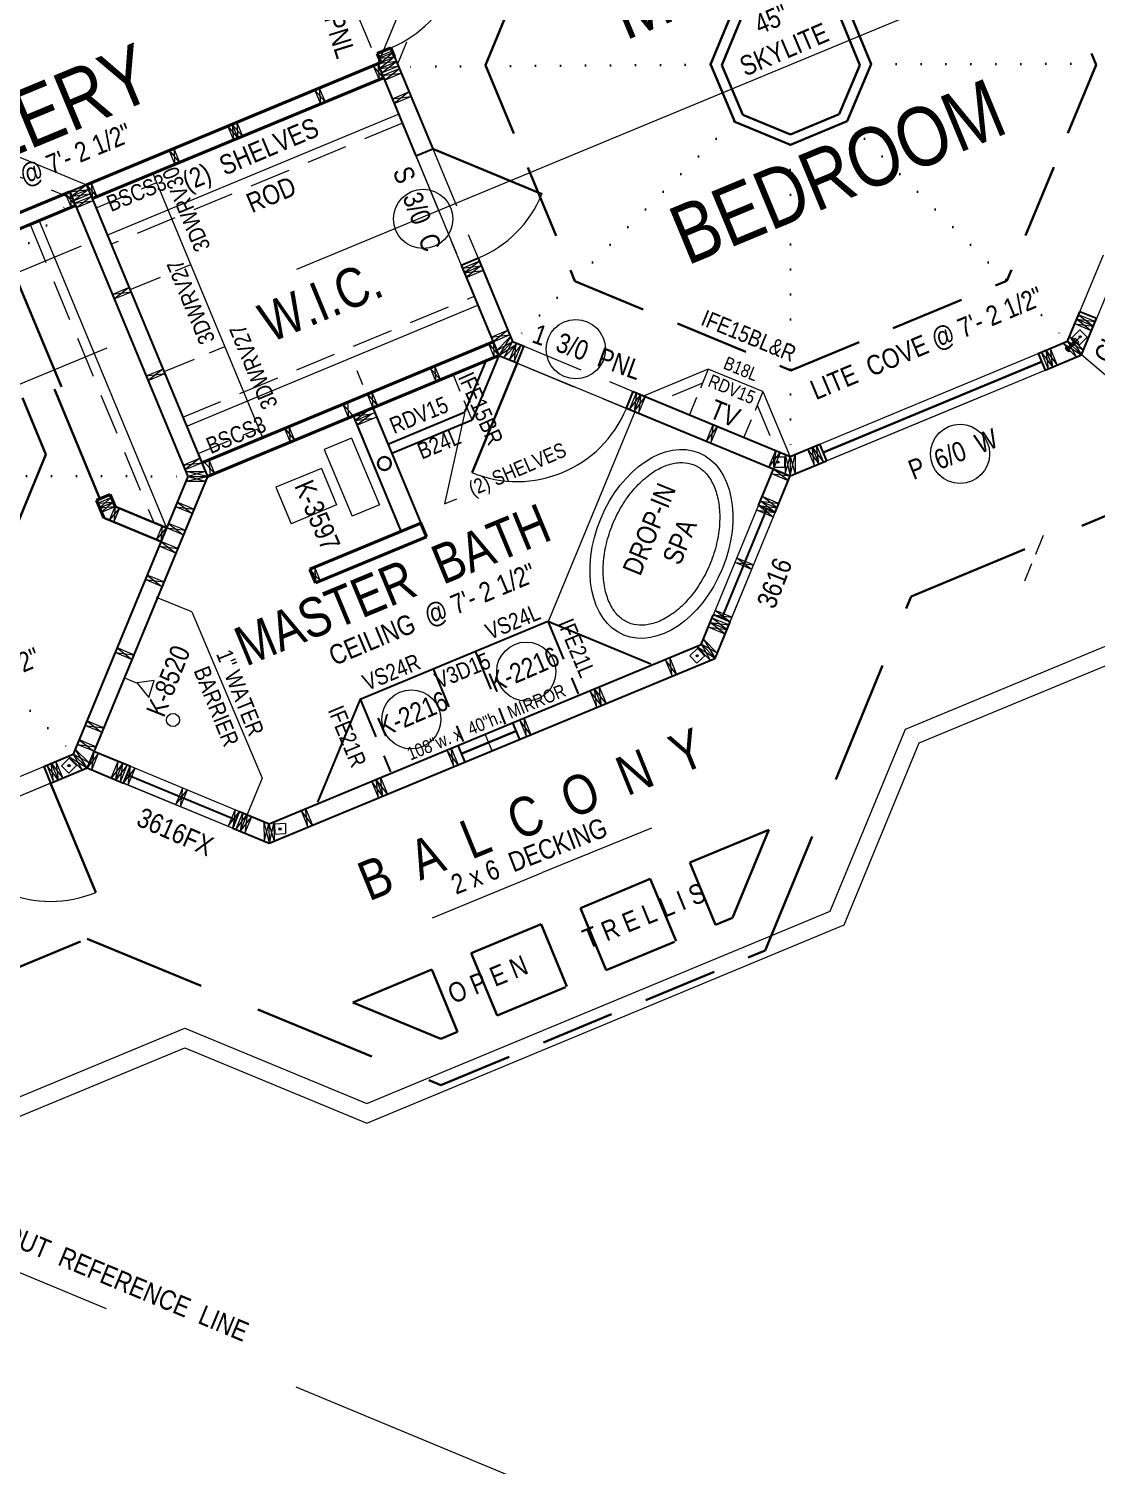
# Model space of a CAD drawing. Header units: inches. Extents: x 913 to 4010, y 85 to 6286.
# Drawn here: x 3177.7 to 3502.7, y 1601.2 to 2038.2 of the extents above; entities that cross this region are included whole.
import ezdxf

# ---------------------------------------------------------------- set-up
doc = ezdxf.new("R2010")
doc.units = ezdxf.units.IN
doc.header["$MEASUREMENT"] = 0
for name, pattern in [('ACAD_ISO07W100', [3, 0, -3]), ('CENTER', [2, 1.25, -0.25, 0.25, -0.25]), ('HIDDEN', [0.375, 0.25, -0.125])]:
    doc.linetypes.add(name, pattern=pattern)
for name, color, linetype, lineweight in [('BALCONY', 7, 'Continuous', 9), ('BUILT-INS', 6, 'Continuous', 9), ('DOORS', 7, 'Continuous', 30), ('FOUNDATION', 7, 'HIDDEN', 20), ('GRID', 1, 'CENTER', 20), ('INT WALLS', 7, 'Continuous', 40), ('LAYOUT', 6, 'Continuous', 9), ('LITE COVE', 7, 'HIDDEN', 30), ('MILLWORK', 7, 'Continuous', 20), ('PLUMBING', 7, 'Continuous', 20), ('ROOF BEAMS', 3, 'HIDDEN', 30), ('ROOFLINE', 7, 'HIDDEN', 30), ('SKYLITES', 3, 'Continuous', 30), ('WALL FRAMING', 7, 'Continuous', 30), ('WINDOWS', 5, 'Continuous', 30)]:
    doc.layers.add(name, color=color, linetype=linetype, lineweight=lineweight)
for name, color, linetype in [('CABINETS', 30, 'HIDDEN'), ('CABTOPS', 30, 'Continuous'), ('MILLWORK TEXT', 7, 'Continuous'), ('NORTH_ELEVATION', 7, 'Continuous'), ('TEXT', 250, 'Continuous'), ('WALLS', 5, 'Continuous')]:
    doc.layers.add(name, color=color, linetype=linetype)
doc.styles.add('ARCHENTLTD', font='technical.ttf', dxfattribs={"height": 0.1875})
doc.dimstyles.new('ARCHENTLTD', dxfattribs={"dimscale": 0.05, "dimtxt": 0.1875, "dimasz": 3, "dimexe": 9, "dimexo": 1, "dimgap": 2.5, "dimtad": 0, "dimdec": 1, "dimzin": 1, "dimdsep": 46, "dimlunit": 4, "dimtxsty": 'ARCHENTLTD', "dimblk": 'ARCHTICK', "dimcen": 6, "dimclrd": 256, "dimclre": 256, "dimclrt": 256, "dimaunit": 1, "dimadec": 0, "dimazin": 0, "dimtfac": 1, "dimtdec": 1, "dimtofl": 0, "dimtmove": 1, "dimatfit": 3, "dimldrblk": 'ARCHTICK', "dimfxl": 1, "dimfrac": 2, "dimtolj": 1, "dimtzin": 0, "dimlwd": 9, "dimlwe": 9, "dimarcsym": 0})

# ---------------------------------------------------------------- blocks, each defined once
blk = doc.blocks.new('_ArchTick')
at = {"color": 0, "linetype": 'ByBlock', "const_width": 0.15}
blk.add_lwpolyline([(-0.5, -0.5), (0.5, 0.5)], dxfattribs=at)

msp = doc.modelspace()

# ---------------------------------------------------------------- hatches: boundary and pattern name
at = {"layer": 'WALL FRAMING', "lineweight": 9, "ltscale": 150}
for points in [[(3498.1, 1944.5, 1), (3497.48, 1944.5, 1)], [(3405.58, 1906.14, -1), (3406.02, 1906.58, -1)], [(3380.97, 1847.23, -1), (3381.41, 1847.67, -1)], [(3190.25, 1814, 1), (3189.63, 1814, 1)], [(3254.51, 1794.74, 1), (3253.88, 1794.74, 1)]]:
    msp.add_hatch(color=256, dxfattribs=at).paths.add_polyline_path(points)

# ---------------------------------------------------------------- linework, layer by layer
at = {"layer": 'BALCONY', "lineweight": 20, "ltscale": 75}
for p, q in [((3444.59, 1825.12), (3570.75, 1877.48)), ((3448.8, 1820.92), (3574.96, 1873.28)), ((3421.7, 1769.75), (3444.59, 1825.12)), ((3425.91, 1765.54), (3448.8, 1820.92)), ((3280.62, 1711.24), (3421.7, 1769.75)), ((3280.62, 1705.29), (3425.91, 1765.54))]:
    msp.add_line(p, q, dxfattribs=at)
at = {"layer": 'BALCONY', "lineweight": 20, "ltscale": 50}
for p, q in [((3102.23, 1683.14), (3225.17, 1734.16)), ((3225.17, 1734.16), (3280.62, 1711.24)), ((3225.18, 1728.21), (3280.62, 1705.29))]:
    msp.add_line(p, q, dxfattribs=at)
at = {"layer": 'BALCONY', "color": 3, "linetype": 'ByBlock', "lineweight": 20, "ltscale": 50}
msp.add_line((3105.35, 1678.48), (3225.18, 1728.21), dxfattribs=at)
at = {"layer": 'BUILT-INS', "color": 6, "linetype": 'Continuous', "lineweight": 9, "ltscale": 5}
msp.add_line((3215.51, 1994.16), (3248.85, 1913.84), dxfattribs=at)
at = {"layer": 'BUILT-INS', "color": 6, "linetype": 'HIDDEN', "lineweight": 9, "ltscale": 40}
for p, q in [((3198.18, 1983.75), (3216.65, 1991.42)), ((3208.53, 1958.81), (3227, 1966.48)), ((3218.88, 1933.88), (3237.35, 1941.54)), ((3229.23, 1908.94), (3247.7, 1916.61))]:
    msp.add_line(p, q, dxfattribs=at)
at = {"layer": 'BUILT-INS', "linetype": 'Continuous', "lineweight": 9, "ltscale": 75}
msp.add_line((3075.18, 1922.92), (3193.72, 1972.12), dxfattribs=at)
at = {"layer": 'BUILT-INS', "linetype": 'Continuous', "lineweight": 20, "ltscale": 0.75}
for p, q in [((3384.53, 1934.64), (3365.04, 1926.48)), ((3401.19, 1927.82), (3384.53, 1934.64)), ((3401.17, 1927.87), (3409.43, 1908.13))]:
    msp.add_line(p, q, dxfattribs=at)
at = {"layer": 'BUILT-INS', "linetype": 'HIDDEN', "lineweight": 9, "ltscale": 25}
for p, q in [((3384.53, 1934.64), (3378.79, 1920.77)), ((3401.17, 1927.87), (3395.4, 1913.91)), ((3486.51, 1884.04), (3480.78, 1870.17)), ((3486.51, 1884.04), (3480.78, 1870.17))]:
    msp.add_line(p, q, dxfattribs=at)
at = {"layer": 'BUILT-INS', "linetype": 'HIDDEN', "lineweight": 20, "ltscale": 40}
for p, q in [((3382.76, 1930.38), (3369.28, 1924.73)), ((3399.42, 1923.63), (3405.17, 1909.89))]:
    msp.add_line(p, q, dxfattribs=at)
at = {"layer": 'CABINETS', "ltscale": 50}
for p, q in [((3335.74, 1857.99), (3344.94, 1835.83)), ((3313.57, 1848.79), (3322.77, 1826.63)), ((3300.77, 1843.48), (3309.97, 1821.31)), ((3278.61, 1834.28), (3287.81, 1812.11))]:
    msp.add_line(p, q, dxfattribs=at)
at = {"layer": 'CABTOPS', "color": 6, "ltscale": 50}
for p, q in [((3316.85, 1937.19), (3310.37, 1921.5)), ((3320.77, 1938.81), (3312.67, 1919.21)), ((3287.04, 1911.82), (3310.37, 1921.5)), ((3288.19, 1909.05), (3312.67, 1919.21))]:
    msp.add_line(p, q, dxfattribs=at)
at = {"layer": 'CABTOPS', "color": 6, "linetype": 'HIDDEN', "lineweight": 9, "ltscale": 25}
msp.add_line((3312.67, 1919.21), (3306.91, 1933.06), dxfattribs=at)
at = {"layer": 'CABTOPS', "ltscale": 50}
for p, q in [((3278.61, 1834.28), (3335.74, 1857.99)), ((3335.74, 1857.99), (3367.11, 1845.03)), ((3278.61, 1834.28), (3265.64, 1802.91))]:
    msp.add_line(p, q, dxfattribs=at)
at = {"layer": 'DOORS', "ltscale": 50}
for p, q in [((3300.68, 2001.61), (3333.95, 1987.85)), ((3326.35, 1936.44), (3312.63, 1903.16))]:
    msp.add_line(p, q, dxfattribs=at)
at = {"layer": 'DOORS', "linetype": 'Continuous', "lineweight": 30, "ltscale": 150}
for p, q in [((3173.81, 1962.58), (3187.63, 1929.26)), ((3185.51, 1928.53), (3199.33, 1895.21))]:
    msp.add_line(p, q, dxfattribs=at)
at = {"layer": 'DOORS', "lineweight": 20, "ltscale": 75}
msp.add_line((3117.85, 1781.11), (3184.36, 1808.69), dxfattribs=at)
at = {"layer": 'DOORS', "ltscale": 75}
msp.add_line((3198.15, 1775.46), (3184.35, 1808.71), dxfattribs=at)
at = {"layer": 'DOORS', "color": 7, "linetype": 'Continuous', "lineweight": 20, "ltscale": 7.5}
for centre in [(3297.76, 1980.34), (3344.22, 1940.7), (3461.2, 1908.85)]:
    msp.add_circle(centre, 9, dxfattribs=at)
at = {"layer": 'DOORS', "lineweight": 9, "ltscale": 75}
for centre, radius, start, end in [((3274.12, 2065.62), 35.99, 292.5322, 337.5093), ((3300.68, 2001.61), 35.98, 292.4745, 337.5332), ((3326.35, 1936.44), 36, 247.5904, 337.5409), ((3184.35, 1808.71), 36, 202.5409, 292.5409)]:
    msp.add_arc(centre, radius, start, end, dxfattribs=at)
at = {"layer": 'FOUNDATION', "color": 7, "linetype": 'Continuous', "lineweight": 9, "ltscale": 25}
msp.add_line((3570.75, 1877.48), (3498.16, 1938.94), dxfattribs=at)
at = {"layer": 'GRID', "ltscale": 50}
for p, q in [((3320.64, 2116.2), (3283.97, 2027.5)), ((3257.95, 2090.19), (3283.97, 2027.5)), ((3106.59, 2027.37), (3195.31, 1990.7)), ((3195.31, 1990.7), (3283.97, 2027.5)), ((3283.97, 2027.5), (3320.77, 1938.81)), ((3534.83, 2027.66), (3498.16, 1938.94)), ((3048.2, 1929.64), (3195.31, 1990.7)), ((3195.31, 1990.7), (3232.1, 1902.01)), ((3232.1, 1902.01), (3320.77, 1938.81)), ((3320.77, 1938.81), (3409.49, 1902.14)), ((3409.49, 1902.14), (3498.16, 1938.94)), ((3232.12, 1901.96), (3195.45, 1813.25)), ((3409.49, 1902.14), (3386.57, 1846.7)), ((3250.88, 1790.39), (3386.58, 1846.71)), ((3106.77, 1776.51), (3195.43, 1813.31)), ((3195.43, 1813.31), (3250.88, 1790.39))]:
    msp.add_line(p, q, dxfattribs=at)
at = {"layer": 'INT WALLS', "ltscale": 50}
for p, q in [((3283.74, 2030.65), (3287.91, 2032.38)), ((3230.38, 1906.17), (3319.04, 1942.97)), ((3232.1, 1902.01), (3320.77, 1938.81)), ((3198.29, 1894.78), (3200.54, 1889.36)), ((3202.44, 1896.5), (3203.98, 1892.81)), ((3263.3, 1873.81), (3297.01, 1887.8)), ((3265.02, 1869.66), (3298.73, 1883.65)), ((3297.01, 1887.8), (3298.73, 1883.65)), ((3263.3, 1873.81), (3265.02, 1869.66))]:
    msp.add_line(p, q, dxfattribs=at)
at = {"layer": 'INT WALLS', "ltscale": 75}
for p, q in [((3287.91, 2032.38), (3289.06, 2029.61)), ((3284.9, 2027.88), (3195.31, 1990.7)), ((3283.75, 2030.66), (3284.9, 2027.88)), ((3285.72, 2023.29), (3197.05, 1986.49)), ((3190.23, 1988.59), (3054.97, 1932.45)), ((3191.97, 1984.38), (3169.8, 1975.18)), ((3202.44, 1896.5), (3198.28, 1894.78))]:
    msp.add_line(p, q, dxfattribs=at)
at = {"layer": 'INT WALLS', "lineweight": 20, "ltscale": 50}
for p, q in [((3284.13, 2029.73), (3288.29, 2031.45)), ((3198.67, 1893.86), (3202.83, 1895.58)), ((3199.25, 1892.47), (3203.41, 1894.2)), ((3199.82, 1891.09), (3203.98, 1892.81))]:
    msp.add_line(p, q, dxfattribs=at)
at = {"layer": 'INT WALLS', "color": 7, "lineweight": 20, "ltscale": 50}
msp.add_line((3282.59, 2026.92), (3284.33, 2022.72), dxfattribs=at)
at = {"layer": 'INT WALLS', "linetype": 'Continuous', "lineweight": 30, "ltscale": 150}
for p, q in [((3203.98, 1892.81), (3219.67, 1886.33)), ((3200.54, 1889.36), (3217.95, 1882.17))]:
    msp.add_line(p, q, dxfattribs=at)
at = {"layer": 'LAYOUT', "color": 6, "linetype": 'CENTER', "lineweight": 5, "ltscale": 250}
for p, q in [((4009.81, 2276.01), (2848.64, 1794.82)), ((4009.81, 1314.09), (1739.95, 2253.88))]:
    msp.add_line(p, q, dxfattribs=at)
at = {"layer": 'LITE COVE', "ltscale": 90}
for p, q in [((3316.7, 2027.12), (3343.85, 2092.79)), ((3475.33, 2092.95), (3502.6, 2027.23)), ((3316.69, 2027.12), (3343.97, 1961.39)), ((3502.61, 2027.23), (3475.43, 1961.47)), ((3343.96, 1961.38), (3409.7, 1934.2)), ((3409.7, 1934.19), (3475.42, 1961.47)), ((3162.83, 1957.11), (3182.93, 1908.67)), ((3182.93, 1908.67), (3155.8, 1843.03))]:
    msp.add_line(p, q, dxfattribs=at)
at = {"layer": 'LITE COVE', "color": 7, "linetype": 'ACAD_ISO07W100', "lineweight": 30, "ltscale": 2.5}
for p, q in [((3385.17, 2027.26), (3290.32, 2026.57)), ((3434.12, 2027.36), (3528.9, 2027.55)), ((3392.3, 2010.04), (3325.14, 1942.96)), ((3426.74, 2010.04), (3493.88, 1943.12)), ((3409.52, 2002.9), (3409.64, 1908.16)), ((3124.33, 1918.85), (3191.1, 1986.48)), ((3131.42, 1902.09), (3226.15, 1902.01)), ((3124.33, 1884.41), (3191.27, 1817.63))]:
    msp.add_line(p, q, dxfattribs=at)
at = {"layer": 'MILLWORK', "ltscale": 75}
msp.add_line((3290.32, 2012.21), (3201.65, 1975.41), dxfattribs=at)
at = {"layer": 'MILLWORK', "linetype": 'HIDDEN', "ltscale": 50}
for p, q in [((3291.47, 2009.44), (3202.8, 1972.64)), ((3178.12, 1978.64), (3215.74, 1887.95)), ((3224.63, 1920.02), (3313.29, 1956.82))]:
    msp.add_line(p, q, dxfattribs=at)
at = {"layer": 'MILLWORK', "ltscale": 50}
for p, q in [((3180.89, 1979.78), (3219.66, 1886.33)), ((3225.78, 1917.25), (3314.44, 1954.05))]:
    msp.add_line(p, q, dxfattribs=at)
at = {"layer": 'NORTH_ELEVATION', "color": 103, "lineweight": 20, "ltscale": 25}
msp.add_line((3318.72, 1818.52), (3316.61, 1823.6), dxfattribs=at)
at = {"layer": 'PLUMBING', "color": 7, "ltscale": 50}
msp.add_line((3362.2, 1921.68), (3335.88, 1858.05), dxfattribs=at)
at = {"layer": 'PLUMBING', "color": 5, "ltscale": 50}
for p, q in [((3275.98, 1913.67), (3267.67, 1910.22)), ((3267.67, 1910.22), (3276.11, 1889.9)), ((3275.98, 1913.67), (3284.42, 1893.35)), ((3266.82, 1904.45), (3252.96, 1898.7)), ((3266.82, 1904.45), (3271.42, 1893.37)), ((3252.96, 1898.7), (3257.56, 1887.62)), ((3271.42, 1893.37), (3257.56, 1887.62)), ((3284.42, 1893.35), (3276.11, 1889.9))]:
    msp.add_line(p, q, dxfattribs=at)
at = {"layer": 'PLUMBING', "ltscale": 50}
for p, q in [((3227.37, 1860.78), (3216.56, 1865.17)), ((3227.37, 1860.78), (3248.77, 1810.24)), ((3248.79, 1810.19), (3244.2, 1799.1))]:
    msp.add_line(p, q, dxfattribs=at)
at = {"layer": 'PLUMBING', "color": 5, "ltscale": 75}
for p, q in [((3206.81, 1840.72), (3210.67, 1839.1)), ((3215.85, 1839.96), (3210.67, 1839.24)), ((3214.27, 1834.79), (3215.85, 1839.96)), ((3210.67, 1839.1), (3214.27, 1834.79))]:
    msp.add_line(p, q, dxfattribs=at)
at = {"layer": 'PLUMBING', "color": 5, "lineweight": 30, "ltscale": 50}
msp.add_circle((3285.97, 1905.91), 2, dxfattribs=at)
at = {"layer": 'PLUMBING', "color": 5, "ltscale": 50}
for centre in [(3329.14, 1842.61), (3294.17, 1828.09)]:
    msp.add_circle(centre, 9, dxfattribs=at)
at = {"layer": 'PLUMBING', "color": 5, "ltscale": 75}
msp.add_circle((3221.61, 1827.89), 2, dxfattribs=at)
at = {"layer": 'PLUMBING', "color": 5, "linetype": 'Continuous', "lineweight": 20, "ltscale": 150}
msp.add_ellipse((3370.3, 1881.47), major_axis=(-11.46, -27.72), ratio=0.666745, dxfattribs=at)
msp.add_open_spline([(3360.37, 1857.45), (3361.36, 1857.04), (3362.43, 1856.8), (3364.73, 1856.67), (3365.97, 1856.79), (3368.57, 1857.45), (3369.94, 1857.99), (3372.71, 1859.5), (3374.11, 1860.48), (3376.84, 1862.82), (3378.16, 1864.19), (3380.64, 1867.25), (3381.8, 1868.93), (3383.85, 1872.53), (3384.75, 1874.44), (3386.25, 1878.35), (3386.84, 1880.36), (3387.69, 1884.36), (3387.94, 1886.34), (3388.1, 1890.17), (3388.01, 1892.01), (3387.5, 1895.42), (3387.09, 1896.99), (3386.01, 1899.78), (3385.34, 1900.99), (3383.82, 1903.03), (3382.98, 1903.85), (3381.17, 1905.12), (3380.2, 1905.58), (3378.11, 1906.16), (3376.98, 1906.28), (3374.57, 1906.14), (3373.27, 1905.87), (3370.59, 1904.92), (3369.2, 1904.22), (3366.42, 1902.41), (3365.03, 1901.29), (3362.37, 1898.68), (3361.09, 1897.18), (3358.75, 1893.91), (3357.68, 1892.14), (3355.81, 1888.4), (3355.01, 1886.44), (3353.73, 1882.47), (3353.26, 1880.46), (3352.65, 1876.49), (3352.52, 1874.54), (3352.6, 1870.84), (3352.81, 1869.08), (3353.54, 1865.87), (3354.05, 1864.41), (3355.3, 1861.88), (3356.04, 1860.81), (3357.68, 1859.05), (3358.56, 1858.36), (3359.8, 1857.7), (3360.08, 1857.57), (3360.37, 1857.45)], degree=3, knots=[0, 0, 0, 0, 0.230214, 0.230214, 0.460428, 0.460428, 0.690642, 0.690642, 0.920856, 0.920856, 1.15107, 1.15107, 1.381284, 1.381284, 1.611498, 1.611498, 1.841712, 1.841712, 2.071926, 2.071926, 2.30214, 2.30214, 2.532354, 2.532354, 2.762568, 2.762568, 2.992782, 2.992782, 3.222996, 3.222996, 3.453211, 3.453211, 3.683425, 3.683425, 3.913639, 3.913639, 4.143853, 4.143853, 4.374067, 4.374067, 4.604281, 4.604281, 4.834495, 4.834495, 5.064709, 5.064709, 5.294923, 5.294923, 5.525137, 5.525137, 5.755351, 5.755351, 5.985565, 5.985565, 6.215779, 6.215779, 6.283185, 6.283185, 6.283185, 6.283185], dxfattribs=at)
at = {"layer": 'ROOF BEAMS', "lineweight": 20, "ltscale": 75}
for p, q in [((3320.64, 2116.2), (3283.97, 2027.5)), ((3324.94, 2112.03), (3289.96, 2027.42)), ((3106.59, 2027.37), (3195.31, 1990.7)), ((3106.59, 2021.42), (3191.1, 1986.48)), ((3497.65, 1952.1), (3525.2, 2018.62)), ((3300.68, 2001.61), (3314.46, 1968.37)), ((3295.58, 1999.53), (3309.32, 1966.25)), ((3328.47, 1941.58), (3361.74, 1927.83)), ((3326.35, 1936.44), (3359.62, 1922.69)), ((3115.74, 1786.19), (3182.25, 1813.77))]:
    msp.add_line(p, q, dxfattribs=at)
at = {"layer": 'ROOF BEAMS', "ltscale": 75}
for p, q in [((3388.65, 2027.09), (3394.75, 2041.82)), ((3424.73, 2041.66), (3430.74, 2027.1)), ((3395.03, 2012.01), (3388.65, 2027.09)), ((3430.74, 2027.1), (3424.43, 2012.19)), ((3409.54, 2006.01), (3395.03, 2012.01)), ((3424.43, 2012.19), (3409.54, 2006.01))]:
    msp.add_line(p, q, dxfattribs=at)
at = {"layer": 'ROOFLINE', "linetype": 'HIDDEN', "ltscale": 150}
for p, q in [((3446.28, 1865.44), (3534.91, 1902.22)), ((3401.92, 1757.81), (3446.28, 1865.44)), ((3378.91, 1784.53), (3402.99, 1794.51)), ((3391.95, 1767.74), (3402.99, 1794.51)), ((3345.67, 1770.7), (3366.9, 1779.54)), ((3312.4, 1756.95), (3333.65, 1765.76)), ((3106.82, 1724.54), (3195.49, 1761.35)), ((3195.49, 1761.35), (3303.18, 1716.83)), ((3276.34, 1741.99), (3300.39, 1751.97)), ((3276.34, 1741.99), (3303.18, 1730.89))]:
    msp.add_line(p, q, dxfattribs=at)
at = {"layer": 'ROOFLINE', "color": 7, "linetype": 'HIDDEN', "ltscale": 90}
for p, q in [((3378.91, 1784.53), (3386.77, 1765.59)), ((3366.9, 1779.54), (3374.76, 1760.6)), ((3345.67, 1770.7), (3353.52, 1751.79)), ((3333.65, 1765.76), (3341.51, 1746.8)), ((3312.4, 1756.95), (3320.27, 1737.99)), ((3300.39, 1751.97), (3308.26, 1733))]:
    msp.add_line(p, q, dxfattribs=at)
at = {"layer": 'ROOFLINE', "linetype": 'HIDDEN', "lineweight": 30, "ltscale": 90}
for p, q in [((3386.77, 1765.59), (3391.95, 1767.74)), ((3303.18, 1716.83), (3401.92, 1757.81)), ((3353.52, 1751.79), (3374.76, 1760.6)), ((3320.27, 1737.99), (3341.51, 1746.8)), ((3303.18, 1730.89), (3308.26, 1733))]:
    msp.add_line(p, q, dxfattribs=at)
at = {"layer": 'SKYLITES', "linetype": 'HIDDEN', "ltscale": 75}
for p, q in [((3385.26, 2027.35), (3392.36, 2044.49)), ((3427.12, 2044.33), (3434.12, 2027.36)), ((3392.65, 2009.89), (3385.26, 2027.35)), ((3434.12, 2027.36), (3426.81, 2010.07)), ((3409.54, 2002.9), (3392.65, 2009.89)), ((3426.81, 2010.07), (3409.54, 2002.9))]:
    msp.add_line(p, q, dxfattribs=at)
at = {"layer": 'WALL FRAMING', "lineweight": 20, "ltscale": 50}
for p, q in [((3283.97, 2027.5), (3289.06, 2029.6)), ((3284.33, 2029.27), (3288.48, 2030.99)), ((3284.54, 2026.11), (3289.63, 2028.22)), ((3284.54, 2026.11), (3289.63, 2028.22)), ((3285.11, 2024.72), (3290.2, 2026.83)), ((3285.11, 2024.72), (3290.2, 2026.83)), ((3285.43, 2023.95), (3290.51, 2026.06)), ((3286, 2022.56), (3291.09, 2024.67)), ((3288.38, 2016.86), (3293.44, 2018.95)), ((3288.95, 2015.47), (3294.01, 2017.56)), ((3309.71, 1965.33), (3314.81, 1967.44)), ((3310.28, 1963.94), (3315.39, 1966.05)), ((3310.85, 1962.55), (3315.96, 1964.67)), ((3203.32, 1957.47), (3208.38, 1959.56)), ((3203.89, 1956.08), (3208.95, 1958.17)), ((3318.46, 1944.36), (3323.52, 1946.44)), ((3319.04, 1942.97), (3324.09, 1945.06)), ((3487.28, 1940.37), (3489.39, 1935.29)), ((3488.67, 1940.94), (3490.77, 1935.86)), ((3485.89, 1939.79), (3488, 1934.71)), ((3213.44, 1932.58), (3218.5, 1934.67)), ((3214.01, 1931.19), (3219.07, 1933.28)), ((3276.46, 1920.37), (3281.51, 1922.46)), ((3277.03, 1918.98), (3283.04, 1921.46)), ((3277.6, 1917.6), (3283.61, 1920.08)), ((3414.77, 1910.3), (3416.87, 1905.22)), ((3416.15, 1910.87), (3418.26, 1905.79)), ((3417.54, 1911.45), (3419.65, 1906.37)), ((3224.72, 1905.45), (3229.77, 1907.54)), ((3225.29, 1904.07), (3230.34, 1906.15))]:
    msp.add_line(p, q, dxfattribs=at)
at = {"layer": 'WALL FRAMING', "linetype": 'Continuous', "lineweight": 9, "ltscale": 150}
for p, q in [((3289.63, 2028.22), (3283.97, 2027.5)), ((3284.33, 2029.27), (3289.06, 2029.6)), ((3289.06, 2029.6), (3284.54, 2026.11)), ((3284.9, 2027.88), (3288.48, 2030.99)), ((3285.12, 2024.73), (3289.63, 2028.22)), ((3285.12, 2024.73), (3289.63, 2028.22)), ((3284.54, 2026.11), (3290.2, 2026.83)), ((3284.54, 2026.11), (3290.2, 2026.83)), ((3285.43, 2023.95), (3291.09, 2024.67)), ((3286.01, 2022.57), (3290.51, 2026.06)), ((3288.38, 2016.86), (3294.01, 2017.56)), ((3293.44, 2018.95), (3288.96, 2015.48)), ((3314.78, 1967.42), (3310.28, 1963.94)), ((3309.71, 1965.33), (3315.36, 1966.04)), ((3310.28, 1963.94), (3315.93, 1964.65)), ((3315.36, 1966.04), (3310.85, 1962.55)), ((3203.33, 1957.47), (3208.95, 1958.17)), ((3208.38, 1959.56), (3203.9, 1956.09)), ((3318.47, 1944.36), (3324.09, 1945.06)), ((3323.52, 1946.44), (3319.04, 1942.97)), ((3320.15, 1940.31), (3324.98, 1943.03)), ((3324.35, 1944.53), (3320.77, 1938.81)), ((3320.77, 1938.81), (3326.48, 1942.41)), ((3324.98, 1943.03), (3322.27, 1938.19)), ((3324.06, 1937.45), (3327.55, 1941.96)), ((3325.85, 1941.78), (3325.45, 1936.88)), ((3213.44, 1932.58), (3219.07, 1933.28)), ((3218.5, 1934.67), (3214.02, 1931.19)), ((3362.67, 1927.44), (3361.95, 1921.78)), ((3360.56, 1922.36), (3364.05, 1926.87)), ((3361.95, 1921.78), (3365.44, 1926.29)), ((3364.05, 1926.87), (3363.34, 1921.21)), ((3276.46, 1920.37), (3282.09, 1921.07)), ((3281.51, 1922.46), (3277.03, 1918.98)), ((3277.03, 1918.98), (3282.66, 1919.69)), ((3282.09, 1921.07), (3277.61, 1917.6)), ((3383.97, 1912.74), (3387.45, 1917.25)), ((3386.07, 1917.82), (3385.35, 1912.17)), ((3405.12, 1909.89), (3404.4, 1904.23)), ((3414.77, 1910.3), (3418.26, 1905.79)), ((3416.87, 1905.22), (3416.16, 1910.86)), ((3416.16, 1910.86), (3419.65, 1906.37)), ((3418.26, 1905.79), (3417.54, 1911.44)), ((3224.72, 1905.45), (3230.34, 1906.15)), ((3229.77, 1907.54), (3225.29, 1904.07)), ((3403.09, 1904.9), (3406.58, 1909.41)), ((3407.98, 1908.71), (3409.49, 1902.14)), ((3407.99, 1902.75), (3409.48, 1908.09)), ((3409.48, 1908.09), (3410.99, 1902.76)), ((3202.26, 1888.65), (3205.33, 1892.25)), ((3203.98, 1892.81), (3203.62, 1888.09)), ((3216.58, 1882.73), (3219.66, 1886.33)), ((3218.3, 1886.89), (3217.95, 1882.17))]:
    msp.add_line(p, q, dxfattribs=at)
at = {"layer": 'WALL FRAMING', "lineweight": 9, "ltscale": 150}
for p, q in [((3285.72, 2023.29), (3282.59, 2026.92)), ((3283.97, 2027.5), (3284.33, 2022.72)), ((3264.77, 2019.54), (3267.9, 2015.91)), ((3266.15, 2020.11), (3266.51, 2015.33)), ((3238.25, 2008.52), (3241.38, 2004.89)), ((3239.63, 2009.09), (3239.99, 2004.32)), ((3239.65, 2009.1), (3242.77, 2005.47)), ((3241.03, 2009.68), (3241.39, 2004.9)), ((3221.83, 2001.7), (3222.18, 1996.92)), ((3220.44, 2001.13), (3223.57, 1997.5)), ((3190.23, 1988.59), (3195.88, 1989.31)), ((3190.23, 1988.59), (3190.59, 1983.81)), ((3195.31, 1990.7), (3190.8, 1987.2)), ((3195.88, 1989.31), (3191.38, 1985.82)), ((3195.31, 1990.7), (3198.44, 1987.07)), ((3196.69, 1991.27), (3197.05, 1986.49)), ((3188.84, 1988.01), (3191.97, 1984.38)), ((3190.8, 1987.2), (3196.46, 1987.93)), ((3191.68, 1985.08), (3197.34, 1985.8)), ((3196.76, 1987.19), (3192.26, 1983.69)), ((3497.67, 1946.59), (3495.15, 1944.07)), ((3497.67, 1946.59), (3499.85, 1944.35)), ((3317.66, 1942.4), (3320.79, 1938.77)), ((3319.04, 1942.97), (3319.4, 1938.19)), ((3493.6, 1941.36), (3493.25, 1941.01)), ((3496.17, 1943.41), (3493.42, 1940.65)), ((3493.42, 1940.65), (3493.95, 1940.12)), ((3497.79, 1944.5), (3493.77, 1940.47)), ((3496.7, 1942.88), (3493.95, 1940.12)), ((3495.33, 1944.25), (3497.54, 1942.04)), ((3495.86, 1943.7), (3496.22, 1944.06)), ((3496.22, 1944.06), (3497.36, 1942.93)), ((3496.99, 1942.57), (3497.36, 1942.93)), ((3499.85, 1944.35), (3497.36, 1941.86)), ((3494.65, 1940.29), (3494.29, 1939.94)), ((3299.83, 1935.05), (3302.96, 1931.43)), ((3301.22, 1935.63), (3301.58, 1930.85)), ((3282.11, 1927.64), (3282.47, 1922.87)), ((3273.33, 1924), (3276.46, 1920.37)), ((3274.71, 1924.57), (3275.07, 1919.79)), ((3280.73, 1927.07), (3283.86, 1923.44)), ((3255.5, 1916.64), (3258.63, 1913.02)), ((3256.89, 1917.22), (3257.25, 1912.44)), ((3231.13, 1906.48), (3234.26, 1902.86)), ((3232.52, 1907.06), (3232.88, 1902.28)), ((3404.4, 1907.92), (3407.97, 1907.92)), ((3404.4, 1907.92), (3404.45, 1904.8)), ((3407.72, 1907.92), (3407.72, 1904.8)), ((3403.88, 1902.82), (3409.49, 1902.13)), ((3404.45, 1904.8), (3407.97, 1904.8)), ((3408.91, 1900.75), (3404.45, 1904.21)), ((3198.67, 1893.86), (3203.41, 1894.2)), ((3202.83, 1895.58), (3199.25, 1892.47)), ((3199.25, 1892.47), (3203.98, 1892.81)), ((3203.4, 1894.2), (3199.82, 1891.09)), ((3222.33, 1892.78), (3227.99, 1892.07)), ((3222.91, 1894.17), (3227.42, 1890.68)), ((3399.87, 1893.1), (3405.48, 1892.41)), ((3404.34, 1889.64), (3399.88, 1893.1)), ((3404.91, 1891.02), (3400.44, 1894.49)), ((3400.49, 1894.47), (3406.1, 1893.78)), ((3405.53, 1892.39), (3401.07, 1895.85)), ((3399.31, 1891.71), (3404.91, 1891.02)), ((3219.67, 1886.33), (3225.32, 1885.61)), ((3220.24, 1887.71), (3224.75, 1884.22)), ((3217.37, 1880.78), (3223.03, 1880.07)), ((3217.95, 1882.17), (3222.46, 1878.68)), ((3392.7, 1875.77), (3398.31, 1875.08)), ((3397.74, 1873.7), (3393.28, 1877.16)), ((3213.17, 1870.6), (3218.82, 1869.89)), ((3213.74, 1871.99), (3218.25, 1868.5)), ((3263.3, 1873.81), (3266.43, 1870.19)), ((3264.69, 1874.39), (3265.04, 1869.61)), ((3385.15, 1857.52), (3390.76, 1856.83)), ((3389.62, 1854.06), (3385.15, 1857.52)), ((3390.19, 1855.45), (3385.72, 1858.91)), ((3386.11, 1859.84), (3391.71, 1859.15)), ((3391.14, 1857.76), (3386.68, 1861.22)), ((3384.58, 1856.14), (3390.19, 1855.45)), ((3390.76, 1856.83), (3390.19, 1855.45)), ((3204.57, 1849.81), (3209.08, 1846.32)), ((3381.02, 1850.36), (3386.61, 1846.73)), ((3204, 1848.42), (3209.65, 1847.71)), ((3195.38, 1827.64), (3199.89, 1824.15)), ((3194.81, 1826.25), (3200.46, 1825.54)), ((3192.45, 1820.49), (3198.11, 1819.78)), ((3193.02, 1821.88), (3197.53, 1818.39)), ((3208.59, 1813.73), (3207.88, 1808.08)), ((3206.49, 1808.66), (3209.97, 1813.14)), ((3222.41, 1802.07), (3225.89, 1806.55)), ((3224.51, 1807.15), (3223.8, 1801.5)), ((3240.52, 1800.65), (3239.8, 1795)), ((3238.42, 1795.57), (3241.89, 1800.05)), ((3252.26, 1796.92), (3250.88, 1790.39))]:
    msp.add_line(p, q, dxfattribs=at)
at = {"layer": 'WALL FRAMING', "color": 7, "lineweight": 20, "ltscale": 75}
for p, q in [((3195.88, 1989.31), (3190.8, 1987.2)), ((3196.46, 1987.93), (3191.38, 1985.82)), ((3196.76, 1987.19), (3191.68, 1985.08)), ((3197.34, 1985.8), (3192.26, 1983.69)), ((3196.85, 1812.72), (3198.95, 1817.81)), ((3202.82, 1810.25), (3204.93, 1815.34)), ((3204.23, 1809.72), (3206.33, 1814.81)), ((3205.6, 1809.11), (3207.7, 1814.19)), ((3240.71, 1794.59), (3242.82, 1799.67)), ((3242.1, 1794.02), (3244.2, 1799.1)), ((3243.49, 1793.44), (3245.59, 1798.53))]:
    msp.add_line(p, q, dxfattribs=at)
at = {"layer": 'WALL FRAMING', "lineweight": 20, "ltscale": 75}
for p, q in [((3501.79, 1947.72), (3496.7, 1949.79)), ((3502.36, 1949.11), (3497.28, 1951.18)), ((3501.22, 1946.33), (3496.13, 1948.4)), ((3324.06, 1937.45), (3325.85, 1941.78)), ((3325.45, 1936.88), (3327.55, 1941.96)), ((3360.56, 1922.36), (3362.67, 1927.44)), ((3361.95, 1921.78), (3364.05, 1926.87)), ((3363.34, 1921.21), (3365.44, 1926.29)), ((3383.97, 1912.74), (3386.07, 1917.82)), ((3385.35, 1912.17), (3387.45, 1917.25)), ((3403.02, 1904.81), (3405.12, 1909.89)), ((3404.4, 1904.23), (3406.51, 1909.32)), ((3202.26, 1888.65), (3203.98, 1892.81)), ((3203.61, 1888.09), (3205.33, 1892.25)), ((3216.58, 1882.73), (3218.3, 1886.89))]:
    msp.add_line(p, q, dxfattribs=at)
at = {"layer": 'WALL FRAMING', "lineweight": 20, "ltscale": 150}
for p, q in [((3320.15, 1940.31), (3324.35, 1944.53)), ((3320.77, 1938.81), (3324.98, 1943.03)), ((3322.27, 1938.19), (3326.48, 1942.41)), ((3492.45, 1942.53), (3496.66, 1938.32)), ((3493.25, 1941.01), (3494.29, 1939.94)), ((3493.95, 1943.15), (3498.16, 1938.94)), ((3494.57, 1944.65), (3498.78, 1940.44)), ((3407.98, 1908.71), (3407.99, 1902.75)), ((3409.48, 1908.09), (3409.49, 1902.14)), ((3410.98, 1908.71), (3410.99, 1902.76)), ((3225.53, 1903.51), (3231.48, 1903.51)), ((3226.15, 1902.01), (3232.1, 1902.01)), ((3225.53, 1900.51), (3231.48, 1900.51)), ((3227.42, 1890.68), (3222.33, 1892.78)), ((3227.99, 1892.07), (3222.91, 1894.17)), ((3224.75, 1884.22), (3219.67, 1886.33)), ((3225.32, 1885.61), (3220.24, 1887.71)), ((3222.46, 1878.68), (3217.37, 1880.78)), ((3223.03, 1880.07), (3217.95, 1882.17)), ((3218.25, 1868.5), (3213.17, 1870.6)), ((3218.82, 1869.89), (3213.74, 1871.99)), ((3209.65, 1847.71), (3204.57, 1849.81)), ((3209.08, 1846.32), (3204, 1848.42)), ((3200.46, 1825.54), (3195.38, 1827.64)), ((3199.89, 1824.15), (3194.81, 1826.25)), ((3197.53, 1818.39), (3192.45, 1820.49)), ((3198.11, 1819.78), (3193.02, 1821.88))]:
    msp.add_line(p, q, dxfattribs=at)
at = {"layer": 'WALL FRAMING', "linetype": 'Continuous', "lineweight": 20, "ltscale": 150}
msp.add_line((3409.49, 1902.14), (3410.98, 1908.71), dxfattribs=at)
at = {"layer": 'WALL FRAMING', "color": 9, "linetype": 'Continuous', "lineweight": 5, "ltscale": 150}
for p, q in [((3378.9, 1847.44), (3381.5, 1849.88)), ((3381.32, 1849.71), (3383.45, 1847.43)), ((3378.9, 1847.44), (3381.07, 1845.19)), ((3381.07, 1845.19), (3383.67, 1847.63)), ((3187.65, 1813.92), (3190.16, 1816.44)), ((3187.65, 1813.92), (3189.89, 1811.74)), ((3189.89, 1811.74), (3192.41, 1814.27)), ((3189.98, 1816.27), (3192.2, 1814.06)), ((3255.82, 1796.36), (3252.26, 1796.23)), ((3252.51, 1796.24), (3252.62, 1793.12)), ((3255.82, 1796.36), (3255.88, 1793.23)), ((3255.88, 1793.23), (3252.32, 1793.11))]:
    msp.add_line(p, q, dxfattribs=at)
at = {"layer": 'WALL FRAMING', "color": 7, "linetype": 'Continuous', "lineweight": 20, "ltscale": 5}
for p, q in [((3381.02, 1850.36), (3385.13, 1846.11)), ((3382.51, 1850.98), (3386.62, 1846.72)), ((3383.13, 1852.49), (3387.24, 1848.24)), ((3249.26, 1796.92), (3249.37, 1791.01)), ((3250.77, 1796.3), (3250.88, 1790.39)), ((3252.26, 1796.92), (3252.37, 1791.01))]:
    msp.add_line(p, q, dxfattribs=at)
at = {"layer": 'WALL FRAMING', "lineweight": 9, "ltscale": 5}
for p, q in [((3387.24, 1848.24), (3382.51, 1850.98)), ((3382.51, 1850.98), (3385.13, 1846.11)), ((3383.13, 1852.49), (3386.62, 1846.72)), ((3249.26, 1796.92), (3250.88, 1790.39)), ((3249.37, 1791.01), (3250.77, 1796.3)), ((3250.77, 1796.3), (3252.37, 1791.01))]:
    msp.add_line(p, q, dxfattribs=at)
at = {"layer": 'WALL FRAMING', "color": 7, "lineweight": 20, "ltscale": 50}
for p, q in [((3371.42, 1846.26), (3373.53, 1841.18)), ((3372.81, 1846.84), (3374.92, 1841.76)), ((3348.55, 1836.81), (3350.66, 1831.72)), ((3349.94, 1837.38), (3352.04, 1832.3)), ((3351.32, 1837.96), (3353.43, 1832.87)), ((3327.07, 1827.91), (3329.18, 1822.83)), ((3328.46, 1828.48), (3330.57, 1823.4)), ((3191.83, 1819.03), (3196.04, 1814.83)), ((3304.94, 1818.74), (3307.05, 1813.66)), ((3306.32, 1819.32), (3308.43, 1814.24)), ((3183.16, 1814.17), (3185.27, 1809.09)), ((3184.55, 1814.75), (3186.66, 1809.67)), ((3185.94, 1815.32), (3188.04, 1810.24)), ((3189.72, 1816.89), (3193.94, 1812.69)), ((3191.22, 1817.52), (3195.44, 1813.31)), ((3282.03, 1809.26), (3284.14, 1804.18)), ((3283.42, 1809.83), (3285.52, 1804.75)), ((3284.8, 1810.41), (3286.9, 1805.32)), ((3261.98, 1800.94), (3264.09, 1795.86)), ((3260.6, 1800.36), (3262.7, 1795.28))]:
    msp.add_line(p, q, dxfattribs=at)
at = {"layer": 'WALL FRAMING', "lineweight": 9, "ltscale": 50}
for p, q in [((3374.92, 1841.76), (3371.42, 1846.26)), ((3373.53, 1841.18), (3372.81, 1846.84)), ((3352.04, 1832.3), (3348.55, 1836.81)), ((3353.43, 1832.88), (3349.94, 1837.38)), ((3350.66, 1831.73), (3349.94, 1837.38)), ((3352.04, 1832.3), (3351.32, 1837.96)), ((3330.56, 1823.4), (3327.07, 1827.91)), ((3329.18, 1822.83), (3328.46, 1828.48)), ((3195.43, 1813.31), (3191.84, 1819.02)), ((3196.85, 1812.72), (3197.57, 1818.38)), ((3308.43, 1814.24), (3304.94, 1818.74)), ((3307.05, 1813.66), (3306.32, 1819.32)), ((3186.66, 1809.67), (3183.16, 1814.17)), ((3185.27, 1809.09), (3184.55, 1814.75)), ((3184.55, 1814.75), (3188.04, 1810.24)), ((3185.94, 1815.32), (3186.66, 1809.67)), ((3189.72, 1816.89), (3195.43, 1813.31)), ((3196.04, 1814.83), (3191.22, 1817.52)), ((3191.22, 1817.52), (3193.94, 1812.69)), ((3198.95, 1817.81), (3195.47, 1813.3)), ((3206.33, 1814.81), (3202.84, 1810.3)), ((3207.7, 1814.19), (3204.21, 1809.68)), ((3204.23, 1809.72), (3204.94, 1815.38)), ((3205.6, 1809.11), (3206.31, 1814.76)), ((3285.52, 1804.75), (3282.03, 1809.26)), ((3286.9, 1805.32), (3283.42, 1809.83)), ((3284.13, 1804.18), (3283.42, 1809.83)), ((3285.52, 1804.75), (3284.8, 1810.41)), ((3262.7, 1795.28), (3261.98, 1800.94)), ((3240.71, 1794.59), (3244.2, 1799.1)), ((3242.82, 1799.67), (3242.1, 1794.02)), ((3242.1, 1794.02), (3245.59, 1798.53)), ((3244.2, 1799.1), (3243.49, 1793.44)), ((3264.09, 1795.86), (3260.6, 1800.36))]:
    msp.add_line(p, q, dxfattribs=at)
at = {"layer": 'WALL FRAMING', "linetype": 'HIDDEN', "lineweight": 20, "ltscale": 25}
for p, q in [((3209.97, 1813.14), (3207.87, 1808.06)), ((3224.5, 1807.13), (3222.4, 1802.05)), ((3225.89, 1806.56), (3223.79, 1801.48)), ((3240.51, 1800.63), (3238.41, 1795.55))]:
    msp.add_line(p, q, dxfattribs=at)
at = {"layer": 'WALL FRAMING', "lineweight": 9, "ltscale": 150}
for centre in [(3497.79, 1944.5), (3405.8, 1906.36)]:
    msp.add_circle(centre, 0.312, dxfattribs=at)
at = {"layer": 'WALL FRAMING', "color": 9, "linetype": 'Continuous', "lineweight": 5, "ltscale": 150}
for centre in [(3381.19, 1847.45), (3189.94, 1814), (3254.19, 1794.74)]:
    msp.add_circle(centre, 0.312, dxfattribs=at)
at = {"layer": 'WALLS', "color": 4, "ltscale": 50}
for p, q in [((3289.06, 2029.6), (3289.96, 2027.42)), ((3283.97, 2027.5), (3295.58, 1999.53)), ((3289.96, 2027.42), (3300.66, 2001.62)), ((3295.58, 1999.53), (3300.69, 2001.64)), ((3190.23, 1988.59), (3226.15, 1902.01)), ((3195.31, 1990.7), (3232.1, 1902.01)), ((3309.38, 1966.27), (3314.43, 1968.36)), ((3314.46, 1968.37), (3324.98, 1943.03)), ((3309.38, 1966.27), (3320.77, 1938.81)), ((3324.98, 1943.03), (3328.47, 1941.58)), ((3320.77, 1938.81), (3326.37, 1936.5)), ((3484.97, 1939.41), (3487.08, 1934.33)), ((3361.74, 1927.82), (3409.48, 1908.09)), ((3282.44, 1922.9), (3297.01, 1887.8)), ((3276.43, 1920.41), (3291, 1885.31)), ((3359.64, 1922.74), (3409.49, 1902.13)), ((3418.46, 1911.83), (3420.57, 1906.75)), ((3226.15, 1902.01), (3191.22, 1817.51)), ((3232.1, 1902.01), (3195.43, 1813.31)), ((3324.93, 1827.03), (3327.04, 1821.96)), ((3308.3, 1820.14), (3310.41, 1815.06)), ((3182.24, 1813.79), (3184.35, 1808.71))]:
    msp.add_line(p, q, dxfattribs=at)
at = {"layer": 'WALLS', "color": 7, "lineweight": 20, "ltscale": 50}
for p, q in [((3264.78, 2019.54), (3266.53, 2015.34)), ((3266.15, 2020.11), (3267.9, 2015.91)), ((3238.26, 2008.53), (3240, 2004.32)), ((3239.63, 2009.09), (3241.38, 2004.89)), ((3241.03, 2009.68), (3242.77, 2005.47)), ((3221.83, 2001.7), (3223.57, 1997.5)), ((3220.45, 2001.13), (3222.2, 1996.93)), ((3196.69, 1991.27), (3198.44, 1987.07)), ((3188.84, 1988.01), (3190.59, 1983.81)), ((3317.66, 1942.4), (3319.4, 1938.19)), ((3319.04, 1942.97), (3320.79, 1938.77)), ((3277.54, 1934.18), (3279.28, 1929.97)), ((3299.85, 1935.06), (3301.59, 1930.86)), ((3301.22, 1935.63), (3302.96, 1931.43)), ((3282.11, 1927.64), (3283.86, 1923.44)), ((3273.33, 1924), (3275.07, 1919.79)), ((3280.73, 1927.07), (3282.47, 1922.87)), ((3255.52, 1916.65), (3257.26, 1912.45)), ((3256.89, 1917.22), (3258.63, 1913.02)), ((3232.52, 1907.06), (3234.26, 1902.86)), ((3264.68, 1874.39), (3266.43, 1870.19))]:
    msp.add_line(p, q, dxfattribs=at)
at = {"layer": 'WALLS', "color": 4, "ltscale": 75}
for p, q in [((3195.31, 1990.7), (3190.23, 1988.59)), ((3493.95, 1943.15), (3497.66, 1952.1)), ((3502.74, 1950.03), (3497.66, 1952.1)), ((3498.16, 1938.94), (3502.74, 1950.03)), ((3326.35, 1936.44), (3328.45, 1941.52)), ((3484.97, 1939.42), (3493.95, 1943.15)), ((3487.07, 1934.34), (3498.16, 1938.94)), ((3359.64, 1922.74), (3361.74, 1927.82)), ((3409.48, 1908.09), (3418.47, 1911.82)), ((3409.49, 1902.14), (3420.57, 1906.74)), ((3399.82, 1893.12), (3404.4, 1904.23)), ((3404.91, 1891.02), (3409.49, 1902.14)), ((3404.91, 1891.02), (3399.82, 1893.12)), ((3382.42, 1850.89), (3386.09, 1859.8)), ((3391.19, 1857.74), (3386.11, 1859.84)), ((3386.61, 1846.63), (3391.19, 1857.74)), ((3250.88, 1796.34), (3382.42, 1850.89)), ((3250.88, 1790.39), (3386.55, 1846.65)), ((3197.53, 1818.39), (3208.62, 1813.81)), ((3182.24, 1813.79), (3191.22, 1817.51)), ((3206.52, 1808.72), (3208.62, 1813.81)), ((3184.35, 1808.71), (3195.43, 1813.31)), ((3195.43, 1813.31), (3206.52, 1808.72)), ((3239.79, 1794.97), (3241.89, 1800.05)), ((3241.89, 1800.05), (3250.88, 1796.34)), ((3239.79, 1794.97), (3250.88, 1790.39))]:
    msp.add_line(p, q, dxfattribs=at)
at = {"layer": 'WALLS', "linetype": 'Continuous', "lineweight": 9, "ltscale": 150}
for p, q in [((3496.71, 1949.79), (3501.23, 1946.33)), ((3496.71, 1949.79), (3502.36, 1949.1)), ((3497.28, 1951.17), (3501.79, 1947.72)), ((3496.13, 1948.4), (3501.79, 1947.72)), ((3487.28, 1940.37), (3488, 1934.71)), ((3487.28, 1940.37), (3490.77, 1935.87)), ((3488.67, 1940.94), (3489.38, 1935.3)), ((3492.45, 1942.53), (3498.16, 1938.94)), ((3493.95, 1943.15), (3498.78, 1940.44)), ((3493.95, 1943.15), (3496.66, 1938.32)), ((3494.57, 1944.65), (3498.16, 1938.94)), ((3485.89, 1939.8), (3489.38, 1935.3))]:
    msp.add_line(p, q, dxfattribs=at)
at = {"layer": 'WALLS', "color": 4, "lineweight": 20, "ltscale": 75}
for p, q in [((3418.47, 1911.82), (3484.97, 1939.42)), ((3420.57, 1906.74), (3487.07, 1934.34)), ((3386.11, 1859.84), (3399.82, 1893.12)), ((3391.19, 1857.74), (3404.91, 1891.02)), ((3208.62, 1813.81), (3241.89, 1800.05)), ((3206.52, 1808.72), (3239.79, 1794.97))]:
    msp.add_line(p, q, dxfattribs=at)
at = {"layer": 'WALLS', "lineweight": 9, "ltscale": 50}
for p, q in [((3232.12, 1901.96), (3225.53, 1903.51)), ((3225.53, 1900.51), (3232.12, 1901.96)), ((3231.48, 1903.51), (3226.15, 1902.01)), ((3226.15, 1902.01), (3231.48, 1900.51))]:
    msp.add_line(p, q, dxfattribs=at)
at = {"layer": 'WALLS', "lineweight": 20, "ltscale": 50}
for p, q in [((3403.83, 1902.85), (3408.91, 1900.75)), ((3400.4, 1894.51), (3405.48, 1892.41)), ((3401.02, 1895.88), (3406.1, 1893.78))]:
    msp.add_line(p, q, dxfattribs=at)
at = {"layer": 'WALLS', "linetype": 'HIDDEN', "lineweight": 20, "ltscale": 25}
for p, q in [((3404.39, 1889.61), (3399.31, 1891.71)), ((3397.79, 1873.68), (3392.7, 1875.77)), ((3398.36, 1875.06), (3393.28, 1877.16)), ((3391.76, 1859.13), (3386.68, 1861.22))]:
    msp.add_line(p, q, dxfattribs=at)
at = {"layer": 'WALLS', "lineweight": 20, "ltscale": 75}
for p, q in [((3390.24, 1855.43), (3385.15, 1857.52)), ((3390.81, 1856.82), (3385.72, 1858.91)), ((3389.67, 1854.04), (3384.58, 1856.14))]:
    msp.add_line(p, q, dxfattribs=at)
at = {"layer": 'WINDOWS', "ltscale": 75}
for p, q in [((3419.52, 1909.29), (3486.02, 1936.87)), ((3309.36, 1817.6), (3325.98, 1824.49))]:
    msp.add_line(p, q, dxfattribs=at)
at = {"layer": 'WINDOWS', "lineweight": 25, "ltscale": 75}
for p, q in [((3388.65, 1858.79), (3402.37, 1892.07)), ((3207.57, 1811.27), (3240.84, 1797.51))]:
    msp.add_line(p, q, dxfattribs=at)

# ---------------------------------------------------------------- texts
at = {"layer": 'BUILT-INS', "linetype": 'Continuous', "lineweight": 30, "ltscale": 1.5, "style": 'ARCHENTLTD'}
for s, insert, char_height, attachment_point, rotation in [('BSCS3\\P{\\H1.999x;  }', (3218.18, 1994.19), 5, 3, 22.5214), ('B18L\\P{\\H1.999x;  }', (3390.35, 1938.62), 4, 1, 337.6469), ('RDV15\\P{\\H1.999x;  }', (3385.66, 1933.21), 4, 1, 337.6469), ('BSCS3\\P{\\H1.999x;  }', (3248.51, 1920.56), 5, 3, 22.5214)]:
    msp.add_mtext(s, dxfattribs=dict(at, insert=insert, char_height=char_height, attachment_point=attachment_point, rotation=rotation))
at = {"layer": 'BUILT-INS', "color": 6, "linetype": 'HIDDEN', "lineweight": 9, "ltscale": 20, "char_height": 5, "attachment_point": 3, "rotation": 112.5214, "style": 'ARCHENTLTD'}
for s, insert in [('3DWRV30\\P{\\H1.999x;  }', (3218.13, 1994.77)), ('3DWRV27\\P{\\H1.999x;  }', (3219.55, 1966.59)), ('3DWRV27\\P{\\H1.999x;  }', (3238.61, 1946.84))]:
    msp.add_mtext(s, dxfattribs=dict(at, insert=insert))
at = {"layer": 'BUILT-INS', "linetype": 'Continuous', "lineweight": 9, "ltscale": 1.5, "char_height": 5, "attachment_point": 1, "style": 'ARCHENTLTD'}
for s, insert, rotation in [('IFE15BL&R\\P{\\H1.999x;  }', (3383.86, 1952.84), 337.6469), ('IFE15BR\\P{\\H1.999x;  }', (3312.84, 1934.28), 294.167)]:
    msp.add_mtext(s, dxfattribs=dict(at, insert=insert, rotation=rotation))
at = {"layer": 'BUILT-INS', "color": 6, "linetype": 'Continuous', "lineweight": 30, "ltscale": 1.5, "char_height": 5, "attachment_point": 3, "rotation": 22.5214, "style": 'ARCHENTLTD'}
for s, insert in [('RDV15\\P{\\H1.999x;  }', (3304.01, 1926.51)), ('B24L\\P{\\H1.999x;  }', (3307.79, 1916.81))]:
    msp.add_mtext(s, dxfattribs=dict(at, insert=insert))
at = {"layer": 'BUILT-INS', "color": 7, "linetype": 'Continuous', "lineweight": 30, "ltscale": 1.5, "attachment_point": 3, "style": 'ARCHENTLTD'}
for s, insert, char_height, rotation in [('VS24L\\P{\\H1.999x;  }', (3332.01, 1863.38), 5, 22.5214), ('IFE21L\\P{\\H1.999x;  }', (3350.33, 1842.23), 5, 292.5214), ('VS24R\\P{\\H1.999x;  }', (3295.52, 1848.27), 5, 22.5214), ('V3D15\\P{\\H1.999x;  }', (3316.89, 1848.62), 5, 22.5214), ('108"w. x  40"h.  MIRROR\\P{\\H1.999x;  }', (3340.06, 1838.99), 4, 22.5214), ('IFE21R\\P{\\H1.999x;  }', (3280.7, 1814.9), 5, 292.5214)]:
    msp.add_mtext(s, dxfattribs=dict(at, insert=insert, char_height=char_height, rotation=rotation))
at = {"layer": 'CABTOPS', "color": 7, "linetype": 'Continuous', "lineweight": 30, "ltscale": 1.5, "char_height": 6, "style": 'ARCHENTLTD'}
for s, insert, attachment_point, rotation in [('TV\\P{\\H1.999x;  }', (3394.85, 1922.27), 3, 337.6464), ('DROP-IN\\PSPA\\P{\\H1.999x;  }', (3378.63, 1881.01), 5, 67.6464)]:
    msp.add_mtext(s, dxfattribs=dict(at, insert=insert, attachment_point=attachment_point, rotation=rotation))
at = {"layer": 'DOORS', "color": 7, "linetype": 'Continuous', "lineweight": 30, "ltscale": 1.5, "char_height": 6, "style": 'ARCHENTLTD'}
for s, insert, attachment_point, rotation in [('1  3/0  PNL\\P\\P{\\H1.999x;  }', (3267.03, 2063.3), 1, 287.3086), ('S  3/0  C\\P\\P{\\H1.999x;  }', (3294.04, 1996.94), 1, 290.7335), ('CL  A. BOLT\\P{\\H1.999x;  }', (3501.7, 1938.44), 1, 64.1825), ('1  3/0  PNL\\P\\P{\\H1.999x;  }', (3332.55, 1948.54), 1, 340.1314), ('P  6/0  W\\P{\\H1.999x;  }', (3444.8, 1906.45), 1, 21.4375), ('2 x 6  DECKING\\P{\\H1.999x;  }', (3305.6, 1780.32), 1, 21.1824), ('LAYOUT  REFERENCE  LINE\\P{\\H1.999x;  }', (3245.25, 1644.21), 3, 337.4091)]:
    msp.add_mtext(s, dxfattribs=dict(at, insert=insert, attachment_point=attachment_point, rotation=rotation))
at = {"layer": 'MILLWORK TEXT', "color": 6, "linetype": 'Continuous', "lineweight": 30, "insert": (3340.01, 1912.51), "char_height": 4.5, "attachment_point": 3, "rotation": 23.2989, "style": 'ARCHENTLTD'}
msp.add_mtext('(2) SHELVES \\P  ', dxfattribs=at)
at = {"layer": 'PLUMBING', "color": 5, "linetype": 'Continuous', "char_height": 6, "attachment_point": 3, "style": 'ARCHENTLTD'}
for s, insert, rotation in [('K-3597\\P\\P  ', (3272.74, 1881.18), 293.2989), ('K-8520\\P\\P  ', (3221.45, 1851.18, -4), 68.2989), ('K-2216\\P\\P  ', (3337.44, 1850.42), 23.2989), ('K-2216\\P\\P  ', (3303.58, 1836.92), 23.2989)]:
    msp.add_mtext(s, dxfattribs=dict(at, insert=insert, rotation=rotation))
at = {"layer": 'TEXT', "color": 7, "linetype": 'Continuous', "lineweight": 30, "style": 'ARCHENTLTD'}
for s, insert, char_height, attachment_point, rotation in [('45"\\PSKYLITE\\P\\P  ', (3409.61, 2027.27), 6, 5, 23.1053), ('1" WATER\\P\\P  ', (3249.51, 1824.37), 5, 3, 291.8255), ('BARRIER\\P\\P  ', (3241.9, 1821.17), 5, 3, 291.8255)]:
    msp.add_mtext(s, dxfattribs=dict(at, insert=insert, char_height=char_height, attachment_point=attachment_point, rotation=rotation))
at = {"layer": 'TEXT', "linetype": 'Continuous', "width": 271, "attachment_point": 1, "style": 'ARCHENTLTD'}
for s, insert, char_height, rotation in [('   \\P   GALLERY', (3094.9, 2018.95), 18, 22.5), ('(2)  SHELVES', (3223.77, 1994.21), 6, 22.9625), ('ROD', (3243.3, 1987.54), 6, 22.9625), ('   \\P   W.I.C.', (3228.33, 1967.73), 12, 22.5), ('   MASTER  BATH', (3228.59, 1850.79), 12, 22.5), ('O P E N          T R E L L I S', (3304.61, 1747.01), 6, 22.1751)]:
    msp.add_mtext(s, dxfattribs=dict(at, insert=insert, char_height=char_height, rotation=rotation))
at = {"layer": 'TEXT', "color": 7, "linetype": 'Continuous', "lineweight": 9, "char_height": 6, "attachment_point": 3, "rotation": 22.7619, "style": 'ARCHENTLTD'}
for s, insert in [('CEILING  @ 7\'- 2 1/2"\\P\\P  ', (3207.29, 2009.73)), ('LITE  COVE @ 7\'- 2 1/2"\\P\\P  ', (3484.76, 1959.96)), ('CEILING  @ 7\'- 2 1/2"\\P\\P  ', (3330.41, 1875.86)), ('LITE  COVE @ 7\'- 2 1/2"\\P\\P  ', (3179.44, 1850.2))]:
    msp.add_mtext(s, dxfattribs=dict(at, insert=insert))
at = {"layer": 'TEXT', "color": 7, "linetype": 'Continuous', "lineweight": 30, "ltscale": 1.5, "insert": (3380.04, 1825.83), "char_height": 12, "attachment_point": 3, "rotation": 22.1545, "style": 'ARCHENTLTD'}
msp.add_mtext('B  A  L  C  O  N  Y\\P  ', dxfattribs=at)
at = {"layer": 'WALLS', "lineweight": 20, "style": 'ARCHENTLTD'}
for s, p in [('        MASTER', (3316.9, 2016.94)), ('      BEDROOM', (3346.33, 1952.89))]:
    msp.add_text(s, height=18, rotation=22.5, dxfattribs=at).set_placement(p)
at = {"layer": 'WINDOWS', "color": 7, "linetype": 'Continuous', "lineweight": 30, "char_height": 6, "style": 'ARCHENTLTD'}
for s, insert, attachment_point, rotation in [('3616\\P\\P  ', (3399.13, 1863.54), 1, 68.7494), ('3616FX\\P\\P  ', (3234.52, 1791.83), 3, 336.3322)]:
    msp.add_mtext(s, dxfattribs=dict(at, insert=insert, attachment_point=attachment_point, rotation=rotation))

# ---------------------------------------------------------------- leaders
at = {"layer": 'FOUNDATION', "color": 7, "linetype": 'Continuous', "lineweight": 9, "ltscale": 25}
for points in [[(3367.23, 1795.04), (3334.13, 1781.46)], [(3300.63, 1767.75), (3334.13, 1781.46)]]:
    msp.add_leader(points, dimstyle='ARCHENTLTD', override={"dimgap": 1, "dimtad": 0}, dxfattribs=at)
at = {"layer": 'TEXT', "color": 6, "linetype": 'Continuous', "lineweight": 9, "ltscale": 25}
msp.add_leader([(3310.33, 1921.15), (3304.27, 1893.64), (3308.03, 1895.22)], dimstyle='ARCHENTLTD', override={"dimgap": 1, "dimtad": 0}, dxfattribs=at)

doc.saveas('drawing.dxf')
